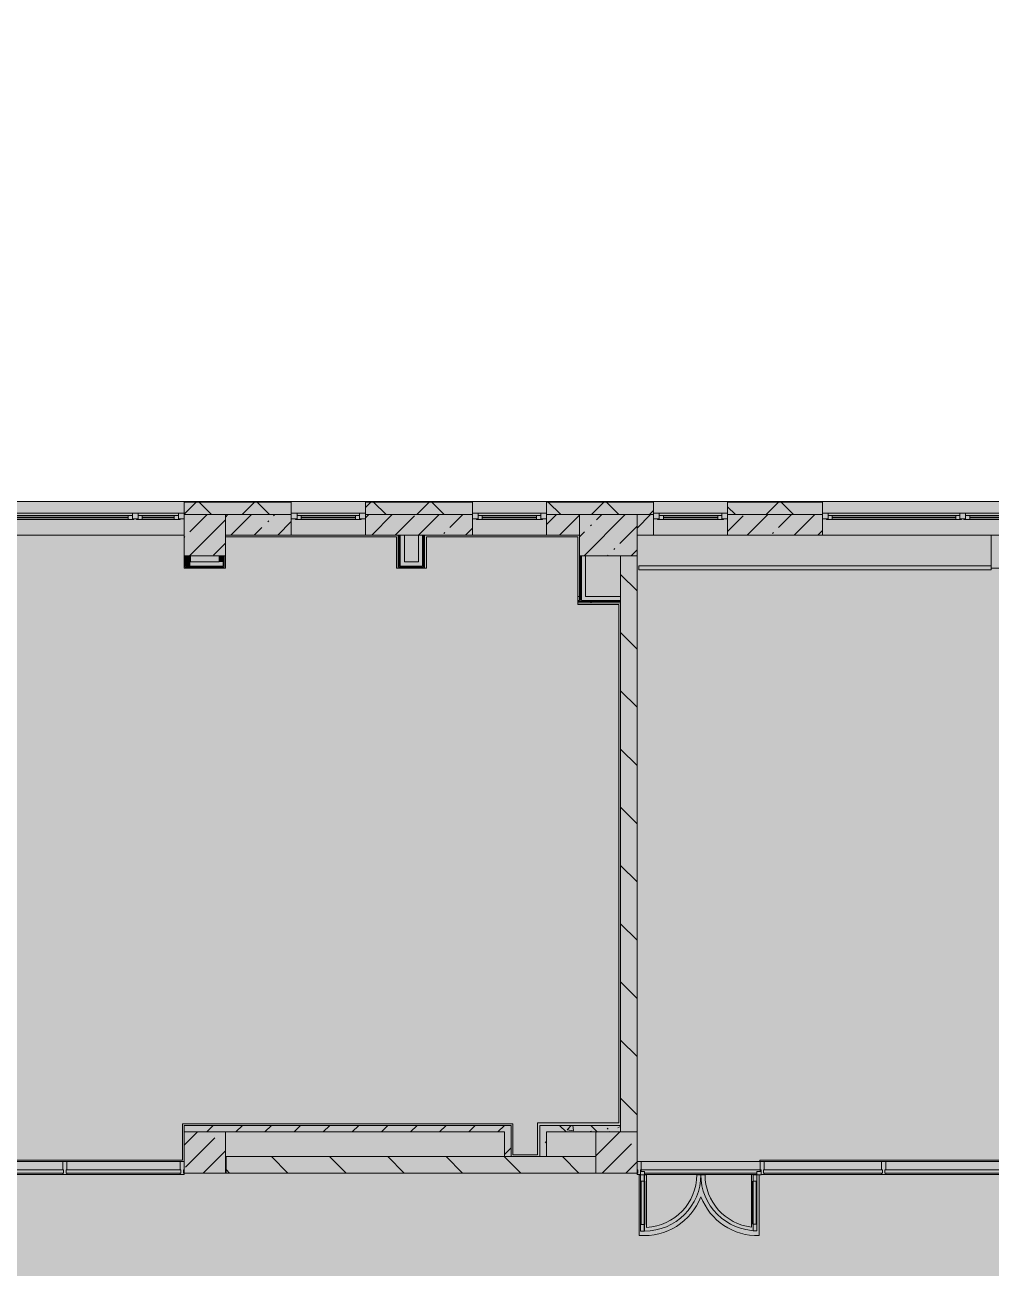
# Model space of a CAD drawing. Header units: millimetres. Extents: x -6228 to 200708, y -8553 to 29014.
# Drawn here: x 103615 to 115350, y 12246 to 27348 of the extents above; entities that cross this region are included whole.
import ezdxf

# ---------------------------------------------------------------- set-up
doc = ezdxf.new("R2010")
doc.units = ezdxf.units.MM
doc.layers.add('A-DETL-GENF-1', color=7, linetype='Continuous', lineweight=9, true_color=0xc0c0c0, transparency=0.4)
for name, color, linetype, lineweight, true_color in [('A-DETL-GENF-2', 7, 'Continuous', 5, 0xe2e2e2), ('A-DETL-GENF-3', 7, 'Continuous', 5, 0xb7b7b7), ('A-DOOR-1', 7, 'Continuous', 5, 0xb7b7b7), ('A-FLOR-2', 7, 'Continuous', 5, 0xb7b7b7), ('A-GLAZ-1', 7, 'Continuous', 5, 0x737373), ('A-GLAZ-CURT-1', 7, 'Continuous', 5, 0x737373), ('A-GLAZ-CWMG-2', 7, 'Continuous', 5, 0x737373), ('A-WALL-1', 7, 'Continuous', 5, 0x737373), ('A-WALL-2', 7, 'Continuous', 9, 0x737373), ('I-WALL-1', 7, 'Continuous', 5, 0xe7e7e7), ('I-WALL-2', 7, 'Continuous', 5, 0x737373), ('I-WALL-3', 7, 'Continuous', 5, 0x787878), ('S-COLS-1', 7, 'Continuous', 5, 0x737373)]:
    doc.layers.add(name, color=color, linetype=linetype, lineweight=lineweight, true_color=true_color)
for name, color, linetype, lineweight in [('A-GLAZ-CURT', 7, 'Continuous', 5), ('A-WALL', 7, 'Continuous', 5), ('I-WALL', 7, 'Continuous', 5), ('S-COLS', 7, 'Continuous', 5)]:
    doc.layers.add(name, color=color, linetype=linetype, lineweight=lineweight)
pattern_1 = [(45, (0, 0), (-285.1231, 285.1231), []), (45, (285.12, 0), (-285.1231, 285.1231), [504.031, -100.806, 16.764, -84.042])]
pattern_2 = [(135, (0, 0), (-353.5534, -353.5534), [])]
pattern_3 = [(135, (0, 0), (-377.1708, -377.1708), [533.4, -88.9, 17.78, -88.9]), (135, (0, 376.94), (-377.1708, -377.1708), []), (50, (0, 0), (637.6445, -55.7866), [66.675, -733.425]), (355, (0, 0), (-123.3494, 668.6992), [53.34, -586.74]), (100.451, (53.14, -4.65), (514.299, 612.908), [56.665, -623.315]), (46.184, (0, 177.8), (948.7764, -147.1497), [100.012, -1100.137]), (96.636, (79.1, 165.5), (830.909, 865.997), [84.998, -934.973]), (351.184, (0, 177.8), (830.918, 865.988), [80.01, -880.11]), (21, (88.9, 133.35), (530.6506, -357.9283), [66.675, -733.425]), (326, (88.9, 133.35), (216.308, 644.6585), [53.34, -586.74]), (71.451, (133.1, 103.5), (746.9596, 286.7243), [56.665, -623.315]), (37.5, (0, 0), (10.81053, 295.9426), [16.764, -562.864, 16.764, -578.866, -588.962]), (37.5, (0, 0), (10.81053, 295.9426), [-1175.258, 16.764, -572.198]), (7.5, (0, 0), (233.8692, 350.63175), [16.764, -322.834, 16.764, -549.529, -224.472]), (7.5, (0, 0), (233.8692, 350.63175), [-905.891, 16.764, -207.708]), (327.5, (-198.25, 0), (474.5678, -20.0513), [16.764, -205.486, 16.764, -676.656, -920.115]), (327.5, (-198.25, 0), (474.5678, -20.0513), [-915.67, 16.764, -903.351]), (317.5, (-287.15, 0), (518.4522, 88.9934), [16.764, -272.161, 16.764, -443.738, -653.415]), (317.5, (-287.15, 0), (518.4522, 88.9934), [-749.427, 16.764, -636.651])]
pattern_4 = [(45, (0, 0), (-530.33, 530.33), []), (135, (0, 0), (-530.33, -530.33), [])]
pattern_5 = [(45, (0, 0), (-176.7767, 176.7767), [])]

# ---------------------------------------------------------------- blocks, each defined once
blk = doc.blocks.new('120_Окно_СКБ_1Ст - 120_Окно_СКБ_1Ст 900х2500_h_ с форточкой-22877787-2_1_3_птичка копия 1')
at = {"layer": 'A-GLAZ-1'}
for p, q in [((-450, -127), (-450, -57)), ((-450, -57), (-380, -57)), ((450, -57), (-450, -57)), ((-380, -127), (-450, -127)), ((-450, -127), (-400, -127)), ((-380, -127), (-400, -127)), ((-400, -127), (-400, -137)), ((-400, -137), (400, -137)), ((400, -137), (-400, -137)), ((-380, -57), (-380, -127)), ((380, -87), (-380, -87)), ((-380, -87), (-380, -127)), ((-330, -137), (-330, -87)), ((-330, -107), (330, -107)), ((330, -117), (-330, -117)), ((330, -137), (330, -87)), ((380, -127), (380, -57)), ((380, -57), (450, -57)), ((380, -127), (380, -87)), ((450, -127), (380, -127)), ((400, -127), (380, -127)), ((400, -127), (450, -127)), ((400, -137), (400, -127)), ((450, -57), (450, -127))]:
    blk.add_line(p, q, dxfattribs=at)
blk = doc.blocks.new('120_Окно_СКБ_2Ст_Фрамуга сверху - 120_Окно_СКБ_2Ст_2300х2500_h_ ДОО-23103760-2_1_3_птичка копия 1')
at = {"layer": 'A-GLAZ-1'}
for p, q in [((-1150, -127), (-1150, -57)), ((-1150, -57), (-1080, -57)), ((1150, -57), (-1150, -57)), ((-1080, -127), (-1150, -127)), ((-1150, -127), (-1100, -127)), ((-1080, -127), (-1100, -127)), ((-1100, -127), (-1100, -137)), ((-1100, -137), (540, -137)), ((540, -137), (-1100, -137)), ((-1080, -57), (-1080, -127)), ((-1080, -57), (1080, -57)), ((520, -87), (-1080, -87)), ((-1080, -87), (-1080, -127)), ((-1030, -137), (-1030, -87)), ((-1030, -107), (470, -107)), ((470, -117), (-1030, -117)), ((470, -137), (470, -87)), ((520, -127), (520, -57)), ((520, -57), (590, -57)), ((520, -127), (520, -87)), ((590, -127), (520, -127)), ((540, -127), (520, -127)), ((540, -127), (570, -127)), ((540, -127), (570, -127)), ((540, -137), (540, -127)), ((590, -127), (570, -127)), ((570, -127), (570, -137)), ((570, -137), (1100, -137)), ((1100, -137), (570, -137)), ((590, -57), (590, -127)), ((1080, -87), (590, -87)), ((590, -87), (590, -127)), ((640, -137), (640, -87)), ((640, -107), (1030, -107)), ((1030, -117), (640, -117)), ((1030, -137), (1030, -87)), ((1080, -127), (1080, -57)), ((1080, -57), (1150, -57)), ((1080, -127), (1080, -87)), ((1150, -127), (1080, -127)), ((1100, -127), (1080, -127)), ((1100, -127), (1150, -127)), ((1100, -137), (1100, -127)), ((1150, -57), (1150, -127))]:
    blk.add_line(p, q, dxfattribs=at)
blk = doc.blocks.new('120_Окно_СКБ_2Ст_Фрамуга сверху - 120_Окно_СКБ_2Ст_2300х2500_h_ ДОО-V91-2_1_3_птичка копия 1')
at = {"layer": 'A-GLAZ-1'}
for p, q in [((-1150, -127), (-1150, -57)), ((-1150, -57), (-1080, -57)), ((1150, -57), (-1150, -57)), ((-1080, -127), (-1150, -127)), ((-1150, -127), (-1100, -127)), ((-1080, -127), (-1100, -127)), ((-1100, -127), (-1100, -137)), ((-1100, -137), (540, -137)), ((540, -137), (-1100, -137)), ((-1080, -57), (-1080, -127)), ((-1080, -57), (1080, -57)), ((520, -87), (-1080, -87)), ((-1080, -87), (-1080, -127)), ((-1030, -137), (-1030, -87)), ((-1030, -107), (470, -107)), ((470, -117), (-1030, -117)), ((470, -137), (470, -87)), ((520, -127), (520, -57)), ((520, -57), (590, -57)), ((520, -127), (520, -87)), ((590, -127), (520, -127)), ((540, -127), (520, -127)), ((540, -127), (570, -127)), ((540, -127), (570, -127)), ((540, -137), (540, -127)), ((590, -127), (570, -127)), ((570, -127), (570, -137)), ((570, -137), (1100, -137)), ((1100, -137), (570, -137)), ((590, -57), (590, -127)), ((1080, -87), (590, -87)), ((590, -87), (590, -127)), ((640, -137), (640, -87)), ((640, -107), (1030, -107)), ((1030, -117), (640, -117)), ((1030, -137), (1030, -87)), ((1080, -127), (1080, -57)), ((1080, -57), (1150, -57)), ((1080, -127), (1080, -87)), ((1150, -127), (1080, -127)), ((1100, -127), (1080, -127)), ((1100, -127), (1150, -127)), ((1100, -137), (1100, -127)), ((1150, -57), (1150, -127))]:
    blk.add_line(p, q, dxfattribs=at)
blk = doc.blocks.new('BSC_Колонна _Прямоугольная - 500х500-23282986-2_1_3_птичка копия 1')
at = {"layer": 'S-COLS'}
h = blk.add_hatch(dxfattribs=at)
h.set_pattern_fill('FP_107', color=256, style=0, pattern_type=2)
h.set_pattern_definition([(45, (-105800, -21150), (-285.1231, 285.1231), []), (45, (-105514.88, -21150), (-285.1231, 285.1231), [504.031, -100.806, 16.764, -84.042])])
h.paths.add_polyline_path([(-250, -250), (250, -250), (250, 250), (-250, 250), (-250, -43)])
at = {"layer": 'S-COLS-1'}
for p, q in [((250, 250), (-250, 250)), ((-250, 250), (-250, -250)), ((250, -250), (250, 250)), ((-250, -250), (250, -250))]:
    blk.add_line(p, q, dxfattribs=at)
blk = doc.blocks.new('BSC_Колонна _Прямоугольная - 700х500-V115-2_1_3_птичка копия 1')
at = {"layer": 'S-COLS'}
h = blk.add_hatch(dxfattribs=at)
h.set_pattern_fill('FP_119', color=256, style=0, pattern_type=2)
h.set_pattern_definition([(45, (-110700, -21150), (-285.1231, 285.1231), []), (45, (-110414.88, -21150), (-285.1231, 285.1231), [504.031, -100.806, 16.764, -84.042])])
h.paths.add_polyline_path([(-350, -250), (350, -250), (350, 250), (-350, 250), (-350, -43)])
at = {"layer": 'S-COLS-1'}
for p, q in [((350, 250), (-350, 250)), ((-350, 250), (-350, -250)), ((350, -250), (350, 250)), ((-350, -250), (350, -250))]:
    blk.add_line(p, q, dxfattribs=at)
blk = doc.blocks.new('Прямоугольный импост - Импост структурный с накладкой - 160мм Темный-V154-2_1_3_птичка копия 1')
at = {"layer": 'A-GLAZ-CWMG-2'}
for p, q in [((-50, 0), (-50, 17)), ((-50, 17), (0, 17)), ((-40, 0), (-50, 0)), ((-40, -40), (-40, 0)), ((0, 0), (-10, 0)), ((-10, 0), (-10, -40)), ((0, 17), (0, 0)), ((-50, -140), (-50, -40)), ((-50, -40), (-40, -40)), ((0, -140), (-50, -140)), ((-10, -40), (0, -40)), ((0, -40), (0, -140))]:
    blk.add_line(p, q, dxfattribs=at)
blk = doc.blocks.new('Системная панель - Стекло - 40мм-32427251-2_1_3_птичка копия 1')
at = {"layer": 'A-GLAZ-CURT'}
h = blk.add_hatch(dxfattribs=at)
h.set_pattern_fill('FP_136', color=256, style=0, pattern_type=2)
h.set_pattern_definition([(45, (-105312.5, -12900), (-1414.214, 1414.214), [1000, -3000]), (45, (-106312.5, -13400), (-1414.214, 1414.214), [3000, -1000]), (45, (-104312.5, -13900), (-1414.214, 1414.214), [1000, -3000])])
h.paths.add_polyline_path([(13, 0), (697, 0), (697, 40), (-697, 40), (-697, 0)])
at = {"layer": 'A-GLAZ-CURT-1'}
for p, q in [((697, 40), (-697, 40)), ((-697, 40), (-697, 0)), ((697, 0), (697, 40)), ((-697, 0), (697, 0))]:
    blk.add_line(p, q, dxfattribs=at)
blk = doc.blocks.new('Прямоугольный импост - Импост структурный с накладкой - 160мм Темный-32427249-2_1_3_птичка копия 1')
at = {"layer": 'A-GLAZ-CWMG-2'}
for p, q in [((105500, 13540), (104125, 13540)), ((105500, 13383), (104125, 13383))]:
    blk.add_line(p, q, dxfattribs=at)
blk = doc.blocks.new('Системная панель - Стекло - 40мм-32427252-2_1_3_птичка копия 1')
at = {"layer": 'A-GLAZ-CURT-1'}
for p, q in [((720, 40), (-720, 40)), ((-720, 40), (-720, 0)), ((-720, 0), (720, 0)), ((720, 0), (720, 40))]:
    blk.add_line(p, q, dxfattribs=at)
blk = doc.blocks.new('Прямоугольный импост - Импост структурный с накладкой - 160мм Темный-32427250-2_1_3_птичка копия 1')
at = {"layer": 'A-GLAZ-CWMG-2'}
for p, q in [((104075, 13540), (102655, 13540)), ((104075, 13383), (102655, 13383))]:
    blk.add_line(p, q, dxfattribs=at)
blk = doc.blocks.new('Прямоугольный импост - Импост структурный с накладкой - 160мм Темный-V156-2_1_3_птичка копия 1')
at = {"layer": 'A-GLAZ-CWMG-2'}
for p, q in [((-25, 0), (-25, 17)), ((-25, 17), (25, 17)), ((-15, 0), (-25, 0)), ((-15, -40), (-15, 0)), ((25, 0), (15, 0)), ((15, 0), (15, -40)), ((25, 17), (25, 0)), ((-25, -140), (-25, -40)), ((-25, -40), (-15, -40)), ((25, -140), (-25, -140)), ((15, -40), (25, -40)), ((25, -40), (25, -140))]:
    blk.add_line(p, q, dxfattribs=at)
blk = doc.blocks.new('Прямоугольный импост - Импост структурный с накладкой - 160мм Темный-32356295-2_1_3_птичка копия 1')
at = {"layer": 'A-GLAZ-CWMG-2'}
for p, q in [((-50, 40), (-50, 140)), ((-50, 140), (0, 140)), ((-40, 40), (-50, 40)), ((-40, 20), (-40, 40)), ((-10, 40), (-10, 0)), ((0, 40), (-10, 40)), ((-10, 0), (0, 0)), ((0, 140), (0, 40)), ((0, 0), (0, -17)), ((0, -17), (-40, -17))]:
    blk.add_line(p, q, dxfattribs=at)
blk = doc.blocks.new('Системная панель - Стекло - 40мм-32428871-2_1_3_птичка копия 1')
at = {"layer": 'A-GLAZ-CURT-1'}
for p, q in [((749, 0), (-749, 0)), ((-749, 0), (-749, -40)), ((749, -40), (749, 0)), ((-749, -40), (749, -40))]:
    blk.add_line(p, q, dxfattribs=at)
blk = doc.blocks.new('Дверь_Витражная_остекление_ - ВВ-23-32429828-2_1_3_птичка копия 1')
at = {"layer": 'A-DETL-GENF-2'}
for points in [[(-682.5, 700), (-682.5, 20), (-637.5, 20), (-637.5, 700)], [(687.5, 705), (687.5, 20), (732.5, 20), (732.5, 705)]]:
    blk.add_hatch(color=256, dxfattribs=at).paths.add_polyline_path(points)
at = {"layer": 'A-DETL-GENF-3'}
for p, q in [((-682.5, 700), (-637.5, 700)), ((-682.5, 700), (-682.5, 20)), ((-637.5, 700), (-682.5, 700)), ((-682.5, 700), (-682.5, 20)), ((-682.5, 620), (-637.5, 620)), ((-672.5, 620), (-672.5, 100)), ((-637.5, 700), (-637.5, 20)), ((-637.5, 20), (-637.5, 700)), ((-628.5, 620), (-628.5, 100)), ((678.5, 625), (678.5, 100)), ((732.5, 705), (687.5, 705)), ((687.5, 705), (687.5, 20)), ((732.5, 705), (687.5, 705)), ((687.5, 705), (687.5, 20)), ((732.5, 625), (687.5, 625)), ((722.5, 625), (722.5, 100)), ((732.5, 705), (732.5, 20)), ((732.5, 20), (732.5, 705)), ((-682.5, 100), (-637.5, 100)), ((-637.5, 20), (-682.5, 20)), ((-682.5, 20), (-637.5, 20)), ((732.5, 100), (687.5, 100))]:
    blk.add_line(p, q, dxfattribs=at)
at = {"layer": 'A-DOOR-1'}
for p, q in [((-682.5, 700), (-682.5, 20)), ((682.5, 705), (682.5, 20)), ((-682.5, 20), (-732.5, 20)), ((-732.5, 20), (-732.5, -20)), ((-682.5, -20), (-682.5, 20)), ((732.5, 20), (682.5, 20)), ((682.5, 20), (682.5, -20)), ((732.5, -20), (732.5, 20)), ((-732.5, -20), (-682.5, -20)), ((682.5, -20), (732.5, -20))]:
    blk.add_line(p, q, dxfattribs=at)
for centre, radius, start, end in [((-682.5, 20), 680, 360, 90), ((682.5, 20), 685, 90, 180)]:
    blk.add_arc(centre, radius, start, end, dxfattribs=at)
blk = doc.blocks.new('Прямоугольный импост - Импост структурный с накладкой - 160мм Темный-32428730-2_1_3_птичка копия 1')
at = {"layer": 'A-GLAZ-CWMG-2'}
for p, q in [((111101, 13540), (112546, 13540)), ((111101, 13420), (111101, 13440)), ((111101, 13440), (112546, 13440)), ((111141, 13400), (112506, 13400)), ((111141, 13383), (112506, 13383)), ((112546, 13440), (112546, 13420))]:
    blk.add_line(p, q, dxfattribs=at)
blk = doc.blocks.new('Прямоугольный импост - Импост структурный с накладкой - 160мм Темный-32428868-2_1_3_птичка копия 1')
at = {"layer": 'A-GLAZ-CWMG-2'}
for p, q in [((114071, 13540), (115549, 13540)), ((114071, 13383), (115549, 13383))]:
    blk.add_line(p, q, dxfattribs=at)
blk = doc.blocks.new('Системная панель - Стекло - 40мм-32428872-2_1_3_птичка копия 1')
at = {"layer": 'A-GLAZ-CURT'}
h = blk.add_hatch(dxfattribs=at)
h.set_pattern_fill('FP_137', color=256, style=0, pattern_type=2)
h.set_pattern_definition([(225, (113808, 12900), (1414.214, -1414.214), [1000, -3000]), (225, (114808, 13400), (1414.214, -1414.214), [3000, -1000]), (225, (112808, 13900), (1414.214, -1414.214), [1000, -3000])])
h.paths.add_polyline_path([(-723, 0), (-723, -40), (722, -40), (722, 0), (-660, 0)])
at = {"layer": 'A-GLAZ-CURT-1'}
for p, q in [((722, 0), (-723, 0)), ((-723, 0), (-723, -40)), ((722, -40), (722, 0)), ((-723, -40), (722, -40))]:
    blk.add_line(p, q, dxfattribs=at)
blk = doc.blocks.new('Прямоугольный импост - Импост структурный с накладкой - 160мм Темный-32428869-2_1_3_птичка копия 1')
at = {"layer": 'A-GLAZ-CWMG-2'}
for p, q in [((112596, 13540), (114021, 13540)), ((112596, 13383), (114021, 13383))]:
    blk.add_line(p, q, dxfattribs=at)
blk = doc.blocks.new('Прямоугольный импост - Импост структурный с накладкой - 160мм Темный-32356291-2_1_3_птичка копия 1')
at = {"layer": 'A-GLAZ-CWMG-2'}
for p, q in [((-25, 40), (-25, 140)), ((-25, 140), (25, 140)), ((-15, 40), (-25, 40)), ((-25, -17), (-25, 0)), ((-25, 0), (-15, 0)), ((-15, 0), (-15, 40)), ((15, 40), (15, 20)), ((25, 40), (15, 40)), ((25, 140), (25, 40)), ((15, -17), (-25, -17))]:
    blk.add_line(p, q, dxfattribs=at)
blk = doc.blocks.new('Прямоугольный импост - Импост структурный с накладкой - 160мм Темный-30755836-2_1_3_птичка копия 1')
at = {"layer": 'A-GLAZ-CWMG-2'}
for p, q in [((-25, 40), (-25, 140)), ((-25, 140), (25, 140)), ((-15, 40), (-25, 40)), ((-25, -17), (-25, 0)), ((-25, 0), (-15, 0)), ((-15, 0), (-15, 40)), ((15, 40), (15, 0)), ((25, 40), (15, 40)), ((15, 0), (25, 0)), ((25, 140), (25, 40)), ((25, 0), (25, -17)), ((25, -17), (-25, -17))]:
    blk.add_line(p, q, dxfattribs=at)

msp = doc.modelspace()

# ---------------------------------------------------------------- hatches: boundary and pattern name
at = {"layer": 'A-DETL-GENF-1'}
msp.add_hatch(color=256, dxfattribs=at).paths.add_polyline_path([(119627.9, -258), (125238, -258), (125238, 21558), (93308, 21558), (93308, 27348), (84860, 27348), (84860, 5750), (89202, 5750), (89202, -258), (119192.5, -258)])
at = {"layer": 'A-WALL'}
h = msp.add_hatch(dxfattribs=at)
h.set_pattern_fill('FP_20', color=256, style=0, pattern_type=2)
h.set_pattern_definition([(45, (0, 0), (-353.5534, 353.5534), []), (135, (0, 0), (-353.5534, -353.5534), [])])
h.paths.add_polyline_path([(125230, 21400), (125230, 21550), (120150.2, 21550), (120150.2, 21400), (125080, 21400)])
h.paths.add_polyline_path([(119250.2, 21400), (119250.2, 21550), (117900.4, 21550), (117900.4, 21400), (118757.2, 21400)])
h.paths.add_polyline_path([(106567.1, 21400), (106850.4, 21400), (106850.4, 21550), (105550.2, 21550), (105550.2, 21400), (106050, 21400)])
h.paths.add_polyline_path([(108308.5, 21400), (109050.4, 21400), (109050.4, 21550), (107750.4, 21550), (107750.4, 21400)])
h.paths.add_polyline_path([(109950.4, 21400), (111250, 21400), (111250, 21550), (109950.4, 21550)])
h.paths.add_polyline_path([(116145, 21400), (117000.4, 21400), (117000.4, 21550), (115600.4, 21550), (115600.4, 21400), (116100.4, 21400)])
h.paths.add_polyline_path([(113300.4, 21400), (113300.4, 21550), (112150, 21550), (112150, 21400)])
h.paths.add_polyline_path([(97859.9, 21400), (101150, 21400), (101150, 21550), (96610, 21550), (96610, 21400)])
h.paths.add_polyline_path([(93310, 21400), (93305.9, 21550), (93060, 21550), (93060, 21400), (93308, 21400)])
h.paths.add_polyline_path([(103084.2, 21400), (103250.2, 21400), (103250.2, 21550), (102050, 21550), (102050, 21400)])
at = {"layer": 'I-WALL'}
h = msp.add_hatch(dxfattribs=at)
h.set_pattern_fill('FP_28', color=256, style=0, pattern_type=2)
h.set_pattern_definition(pattern_1)
h.paths.add_polyline_path([(118230.5, 21150), (119250.2, 21150), (119250.2, 21400), (117900.4, 21400), (117900.4, 21150), (118180.5, 21150)])
h.paths.add_polyline_path([(113300.4, 21150), (113300.4, 21400), (112150, 21400), (112150, 21150)])
h.paths.add_polyline_path([(116100.4, 21150), (117000.4, 21150), (117000.4, 21400), (116100.4, 21400), (116100.4, 21239.3)])
h.paths.add_polyline_path([(121210, 21150), (121210, 21400), (120850, 21400), (120850, 21150)])
h.paths.add_polyline_path([(101125, 21150), (101150, 21150), (101150, 21400), (100800, 21400), (100800, 21150), (101075, 21150)])
h.paths.add_polyline_path([(106050, 21150), (106850.4, 21150), (106850.4, 21400), (106050, 21400)])
h.paths.add_polyline_path([(103084.2, 21150), (103250.2, 21150), (103250.2, 21400), (102050, 21400), (102050, 21150)])
h.paths.add_polyline_path([(108308.5, 21150), (109050.4, 21150), (109050.4, 21400), (107750.4, 21400), (107750.4, 21150), (108225, 21150)])
h.paths.add_polyline_path([(111250, 21150), (111250, 21400), (111050, 21400), (111050, 21150)])
h.paths.add_polyline_path([(110350, 21150), (110350, 21400), (109950.4, 21400), (109950.4, 21150), (110050, 21150)])
h = msp.add_hatch(dxfattribs=at)
h.set_pattern_fill('FP_132', color=256, style=0, pattern_type=2)
h.set_pattern_definition(pattern_4)
h.paths.add_polyline_path([(108445, 20774), (108457.5, 20774), (108457.5, 21150), (108445, 21150), (108445, 20824)])
h = msp.add_hatch(dxfattribs=at)
h.set_pattern_fill('FP_132', color=256, style=0, pattern_type=2)
h.set_pattern_definition(pattern_4)
h.paths.add_polyline_path([(108470, 20761.5), (108470, 21150), (108457.5, 21150), (108457.5, 20761.5)])
h = msp.add_hatch(dxfattribs=at)
h.set_pattern_fill('FP_31', color=256, style=0, pattern_type=2)
h.set_pattern_definition(pattern_2)
h.paths.add_polyline_path([(110850, 13900), (111050, 13900), (111050, 20900), (110850, 20900), (110850, 13980)])
h = msp.add_hatch(dxfattribs=at)
h.set_pattern_fill('FP_132', color=256, style=0, pattern_type=2)
h.set_pattern_definition(pattern_4)
h.paths.add_polyline_path([(105562.5, 20749), (106050, 20749), (106050, 20761.5), (105562.5, 20761.5)])
h = msp.add_hatch(dxfattribs=at)
h.set_pattern_fill('FP_132', color=256, style=0, pattern_type=2)
h.set_pattern_definition(pattern_4)
h.paths.add_polyline_path([(105575, 20761.5), (106037.5, 20761.5), (106037.5, 20774), (105575, 20774)])
h = msp.add_hatch(dxfattribs=at)
h.set_pattern_fill('FP_132', color=256, style=0, pattern_type=2)
h.set_pattern_definition(pattern_4)
h.paths.add_polyline_path([(110850, 20341.5), (110850, 20354), (110330, 20354), (110330, 20341.5)])
h = msp.add_hatch(dxfattribs=at)
h.set_pattern_fill('FP_132', color=256, style=0, pattern_type=2)
h.set_pattern_definition(pattern_4)
h.paths.add_polyline_path([(110850, 20329), (110850, 20341.5), (110330, 20341.5), (110330, 20329)])
h = msp.add_hatch(dxfattribs=at)
h.set_pattern_fill('FP_32', color=256, style=0, pattern_type=2)
h.set_pattern_definition(pattern_5)
h.paths.add_polyline_path([(109520, 13900), (109520, 13980), (105550, 13980), (105550, 13900), (109440, 13900)])
h = msp.add_hatch(dxfattribs=at)
h.set_pattern_fill('FP_32', color=256, style=0, pattern_type=2)
h.set_pattern_definition(pattern_5)
h.paths.add_polyline_path([(109520, 13600), (109520, 13900), (109440, 13900), (109440, 13600)])
h = msp.add_hatch(dxfattribs=at)
h.set_pattern_fill('FP_31', color=256, style=0, pattern_type=2)
h.set_pattern_definition(pattern_2)
h.paths.add_polyline_path([(109179.2, 13400), (110550, 13400), (110550, 13600), (106060, 13600), (106060, 13400), (108308.5, 13400)])
at = {"layer": 'I-WALL-1'}
for points in [[(108225, 20774), (108225, 21150), (108175, 21150), (108175, 20774)], [(108445, 20824), (108445, 21150), (108395, 21150), (108395, 20824)], [(105625, 20774), (105625, 20900), (105575, 20900), (105575, 20774)], [(106025, 20824), (106025, 20900), (105975, 20900), (105975, 20824)], [(110425, 20404), (110425, 20900), (110375, 20900), (110375, 20404)], [(105625, 20774), (106025, 20774), (106025, 20824), (105625, 20824)], [(108225, 20774), (108445, 20774), (108445, 20824), (108225, 20824)]]:
    msp.add_hatch(color=256, dxfattribs=at).paths.add_polyline_path(points)
h = msp.add_hatch(color=256, dxfattribs=at)
h.paths.add_polyline_path([(110350, 20354), (110350, 20404), (110330, 20404), (110330, 20354)])
h.paths.add_polyline_path([(110850, 20354), (110850, 20404), (110375, 20404), (110375, 20354)])
at = {"layer": 'I-WALL-3'}
h = msp.add_hatch(dxfattribs=at)
h.set_pattern_fill('FP_41', color=256, style=0, pattern_type=2)
h.set_pattern_definition(pattern_3)
h.paths.add_polyline_path([(109870, 13600), (109950, 13600), (109950, 13980), (109870, 13980), (109870, 13754.9)])
h = msp.add_hatch(dxfattribs=at)
h.set_pattern_fill('FP_41', color=256, style=0, pattern_type=2)
h.set_pattern_definition(pattern_3)
h.paths.add_polyline_path([(110850, 13900), (110850, 13980), (109950, 13980), (109950, 13900), (110050, 13900)])
at = {"layer": 'S-COLS'}
h = msp.add_hatch(dxfattribs=at)
h.set_pattern_fill('FP_28', color=256, style=0, pattern_type=2)
h.set_pattern_definition(pattern_1)
h.paths.add_polyline_path([(105550, 13400), (106050, 13400), (106050, 13900), (105550, 13900), (105550, 13754.9)])
h = msp.add_hatch(dxfattribs=at)
h.set_pattern_fill('FP_28', color=256, style=0, pattern_type=2)
h.set_pattern_definition(pattern_1)
h.paths.add_polyline_path([(110920.7, 13400), (111050, 13400), (111050, 13900), (110550, 13900), (110550, 13400)])

# ---------------------------------------------------------------- linework, layer by layer
at = {"layer": 'A-FLOR-2'}
for p, q in [((108129, 21130), (106050, 21130)), ((108129, 20748), (108129, 21130)), ((110329, 21130), (108491, 21130)), ((108491, 21130), (108491, 20748)), ((110329, 20308), (110329, 21130)), ((108491, 20748), (108129, 20748)), ((110829, 20308), (110329, 20308)), ((110829, 14011), (110829, 20308)), ((105530, 13557), (105530, 14000)), ((105530, 14000), (109540, 14000)), ((109540, 14000), (109540, 13620)), ((109839, 13620), (109839, 14011)), ((109839, 14011), (110829, 14011)), ((109540, 13620), (109839, 13620)), ((102655, 13557), (105530, 13557)), ((112540, 13540), (112540, 13557)), ((112540, 13557), (115600, 13557)), ((106060, 13400), (106050, 13400)), ((111050, 13400.5), (111060.9, 13400.5)), ((111090.5, 13378.5), (111075.9, 13378.5)), ((111075.9, 13378.5), (111075.9, 12642.4)), ((111165.2, 13378.5), (111135.5, 13378.5)), ((111165.2, 12740.7), (111165.2, 13378.5)), ((111875.5, 13380), (111775.5, 13380)), ((112505.5, 13381.5), (112440.7, 13381.5)), ((112440.7, 13381.5), (112440.7, 12744.4)), ((112533.1, 12640.2), (112533.1, 13380))]:
    msp.add_line(p, q, dxfattribs=at)
for centre, radius, start, end in [((111135.5, 13380), 640, 272.66078, 0), ((112515.5, 13380), 640, 180, 263.29215), ((111135.5, 13380), 740, 265.37807, 338.81722), ((112515.5, 13380), 740, 201.18278, 271.36364)]:
    msp.add_arc(centre, radius, start, end, dxfattribs=at)
at = {"layer": 'A-WALL-1'}
for p, q in [((106850.4, 21558), (96610, 21558)), ((105550.2, 21558), (105550.2, 21400)), ((106850.4, 21400), (106850.4, 21558)), ((117000.4, 21558), (106850.4, 21558)), ((107750.4, 21558), (107750.4, 21400)), ((109050.4, 21400), (109050.4, 21558)), ((109950.4, 21558), (109950.4, 21400)), ((111250, 21400), (111250, 21558)), ((112150, 21558), (112150, 21400)), ((113300.4, 21400), (113300.4, 21558))]:
    msp.add_line(p, q, dxfattribs=at)
at = {"layer": 'A-WALL-2'}
for p, q in [((106850.4, 21553), (105550.2, 21553)), ((106850.4, 21550), (105550.2, 21550)), ((109050.4, 21553), (107750.4, 21553)), ((109050.4, 21550), (107750.4, 21550)), ((111250, 21553), (109950.4, 21553)), ((111250, 21550), (109950.4, 21550)), ((113300.4, 21553), (112150, 21553)), ((113300.4, 21550), (112150, 21550)), ((106850.4, 21400), (106050, 21400)), ((109050.4, 21400), (107750.4, 21400)), ((110350, 21400), (109950.4, 21400)), ((111250, 21400), (111050, 21400)), ((113300.4, 21400), (112150, 21400)), ((108225, 21150), (108150, 21150)), ((108162.5, 20761.5), (108162.5, 21150)), ((108175, 20774), (108175, 21150)), ((108470, 21150), (108395, 21150)), ((108445, 21150), (108445, 20774)), ((108457.5, 21150), (108457.5, 20761.5)), ((105562.5, 20761.5), (105562.5, 20900)), ((105575, 20774), (105575, 20900)), ((106025, 20900), (106025, 20774)), ((106037.5, 20900), (106037.5, 20761.5)), ((110362.5, 20900), (110362.5, 20354)), ((110375, 20900), (110375, 20354)), ((106037.5, 20761.5), (105562.5, 20761.5)), ((106025, 20774), (105575, 20774)), ((108457.5, 20761.5), (108162.5, 20761.5)), ((108445, 20774), (108175, 20774)), ((110350, 20404), (110350, 20354)), ((110350, 20354), (110330, 20354)), ((110850, 20341.5), (110330, 20341.5)), ((110850, 20354), (110375, 20354)), ((110850, 13900), (110850, 13980)), ((109440, 13600), (109520, 13600))]:
    msp.add_line(p, q, dxfattribs=at)
at = {"layer": 'I-WALL-2'}
for p, q in [((106850.4, 21150), (106850.4, 21400)), ((107750.4, 21400), (107750.4, 21150)), ((109050.4, 21150), (109050.4, 21400)), ((109950.4, 21400), (109950.4, 21150)), ((111250, 21150), (111250, 21400)), ((112150, 21400), (112150, 21150)), ((113300.4, 21150), (113300.4, 21400)), ((105550, 21150), (101150, 21150)), ((108150, 21150), (106050, 21150)), ((108150, 21150), (108150, 20749)), ((108225, 21150), (108395, 21150)), ((108225, 20824), (108225, 21150)), ((108395, 21150), (108395, 20824)), ((110350, 21150), (108470, 21150)), ((108470, 20749), (108470, 21150)), ((111050, 21150), (115600.4, 21150)), ((115350.4, 21150), (115350.4, 20728)), ((105550, 20900), (105550, 20749)), ((105625, 20824), (105625, 20900)), ((105975, 20900), (105975, 20824)), ((106050, 20749), (106050, 20900)), ((110350, 20900), (110350, 20404)), ((110425, 20404), (110425, 20900)), ((110850, 20900), (110850, 13980)), ((111050, 13900), (111050, 20900)), ((105550, 20749), (106050, 20749)), ((105975, 20824), (105625, 20824)), ((108150, 20749), (108470, 20749)), ((108395, 20824), (108225, 20824)), ((111071, 20778), (115350.4, 20778)), ((111071, 20778), (111071, 20728)), ((115350.4, 20728), (111071, 20728)), ((115350.4, 20749), (116100.4, 20749)), ((110350, 20404), (110330, 20404)), ((110330, 20404), (110330, 20329)), ((110850, 20404), (110425, 20404)), ((110330, 20329), (110850, 20329)), ((109520, 13980), (105550, 13980)), ((105550, 13980), (105550, 13900)), ((105550, 13900), (109440, 13900)), ((109440, 13900), (109440, 13600)), ((109520, 13600), (109520, 13980)), ((109870, 13980), (109870, 13600)), ((110850, 13980), (109870, 13980)), ((109950, 13600), (109950, 13900)), ((109950, 13900), (111050, 13900)), ((109440, 13600), (106060, 13600)), ((106060, 13600), (106060, 13400)), ((110550, 13600), (109520, 13600)), ((110550, 13400), (110550, 13600)), ((106060, 13400), (110550, 13400))]:
    msp.add_line(p, q, dxfattribs=at)
at = {"layer": 'S-COLS-1'}
for p, q in [((106050, 13900), (105550, 13900)), ((105550, 13900), (105550, 13400)), ((106050, 13400), (106050, 13900)), ((110850, 13900), (110550, 13900)), ((110550, 13900), (110550, 13600)), ((111050, 13900), (110850, 13900)), ((111050, 13400), (111050, 13900)), ((110550, 13600), (110550, 13400)), ((105550, 13400), (106050, 13400)), ((110550, 13400), (111050, 13400))]:
    msp.add_line(p, q, dxfattribs=at)

# ---------------------------------------------------------------- block references
at = {"layer": 'A-DOOR-1', "rotation": 180}
msp.add_blockref('Дверь_Витражная_остекление_ - ВВ-23-32429828-2_1_3_птичка копия 1', (111823, 13400), dxfattribs=at)
at = {"layer": 'A-GLAZ-1'}
for name, p in [('120_Окно_СКБ_2Ст_Фрамуга сверху - 120_Окно_СКБ_2Ст_2300х2500_h_ ДОО-23103760-2_1_3_птичка копия 1', (104400.2, 21475)), ('120_Окно_СКБ_1Ст - 120_Окно_СКБ_1Ст 900х2500_h_ с форточкой-22877787-2_1_3_птичка копия 1', (107300.4, 21475)), ('120_Окно_СКБ_1Ст - 120_Окно_СКБ_1Ст 900х2500_h_ с форточкой-22877787-2_1_3_птичка копия 1', (109500.4, 21475)), ('120_Окно_СКБ_1Ст - 120_Окно_СКБ_1Ст 900х2500_h_ с форточкой-22877787-2_1_3_птичка копия 1', (111700, 21475)), ('120_Окно_СКБ_2Ст_Фрамуга сверху - 120_Окно_СКБ_2Ст_2300х2500_h_ ДОО-V91-2_1_3_птичка копия 1', (114450.4, 21475))]:
    msp.add_blockref(name, p, dxfattribs=at)
at = {"layer": 'A-GLAZ-CURT-1'}
for name, p in [('Системная панель - Стекло - 40мм-32427252-2_1_3_птичка копия 1', (103365, 13400)), ('Системная панель - Стекло - 40мм-32427251-2_1_3_птичка копия 1', (104812.5, 13400))]:
    msp.add_blockref(name, p, dxfattribs=at)
at = {"layer": 'A-GLAZ-CURT-1', "rotation": 180}
for name, p in [('Системная панель - Стекло - 40мм-32428872-2_1_3_птичка копия 1', (113308, 13400)), ('Системная панель - Стекло - 40мм-32428871-2_1_3_птичка копия 1', (114810, 13400))]:
    msp.add_blockref(name, p, dxfattribs=at)
at = {"layer": 'A-GLAZ-CWMG-2'}
for name in ['Прямоугольный импост - Импост структурный с накладкой - 160мм Темный-32427250-2_1_3_птичка копия 1', 'Прямоугольный импост - Импост структурный с накладкой - 160мм Темный-32427249-2_1_3_птичка копия 1', 'Прямоугольный импост - Импост структурный с накладкой - 160мм Темный-32428730-2_1_3_птичка копия 1', 'Прямоугольный импост - Импост структурный с накладкой - 160мм Темный-32428869-2_1_3_птичка копия 1', 'Прямоугольный импост - Импост структурный с накладкой - 160мм Темный-32428868-2_1_3_птичка копия 1']:
    msp.add_blockref(name, (0, 0), dxfattribs=at)
at = {"layer": 'A-GLAZ-CWMG-2', "extrusion": (0, 0, -1), "rotation": 180}
for name, p in [('Прямоугольный импост - Импост структурный с накладкой - 160мм Темный-V156-2_1_3_птичка копия 1', (-104100, 13400)), ('Прямоугольный импост - Импост структурный с накладкой - 160мм Темный-V154-2_1_3_птичка копия 1', (-105550, 13400))]:
    msp.add_blockref(name, p, dxfattribs=at)
at = {"layer": 'A-GLAZ-CWMG-2', "extrusion": (0, 0, -1)}
for name, p in [('Прямоугольный импост - Импост структурный с накладкой - 160мм Темный-32356295-2_1_3_птичка копия 1', (-111050.5, 13400)), ('Прямоугольный импост - Импост структурный с накладкой - 160мм Темный-32356291-2_1_3_птичка копия 1', (-112570.5, 13400)), ('Прямоугольный импост - Импост структурный с накладкой - 160мм Темный-30755836-2_1_3_птичка копия 1', (-114045.5, 13400))]:
    msp.add_blockref(name, p, dxfattribs=at)
at = {"layer": 'S-COLS-1'}
for name, p in [('BSC_Колонна _Прямоугольная - 500х500-23282986-2_1_3_птичка копия 1', (105800, 21150)), ('BSC_Колонна _Прямоугольная - 700х500-V115-2_1_3_птичка копия 1', (110700, 21150))]:
    msp.add_blockref(name, p, dxfattribs=at)

doc.saveas('drawing.dxf')
